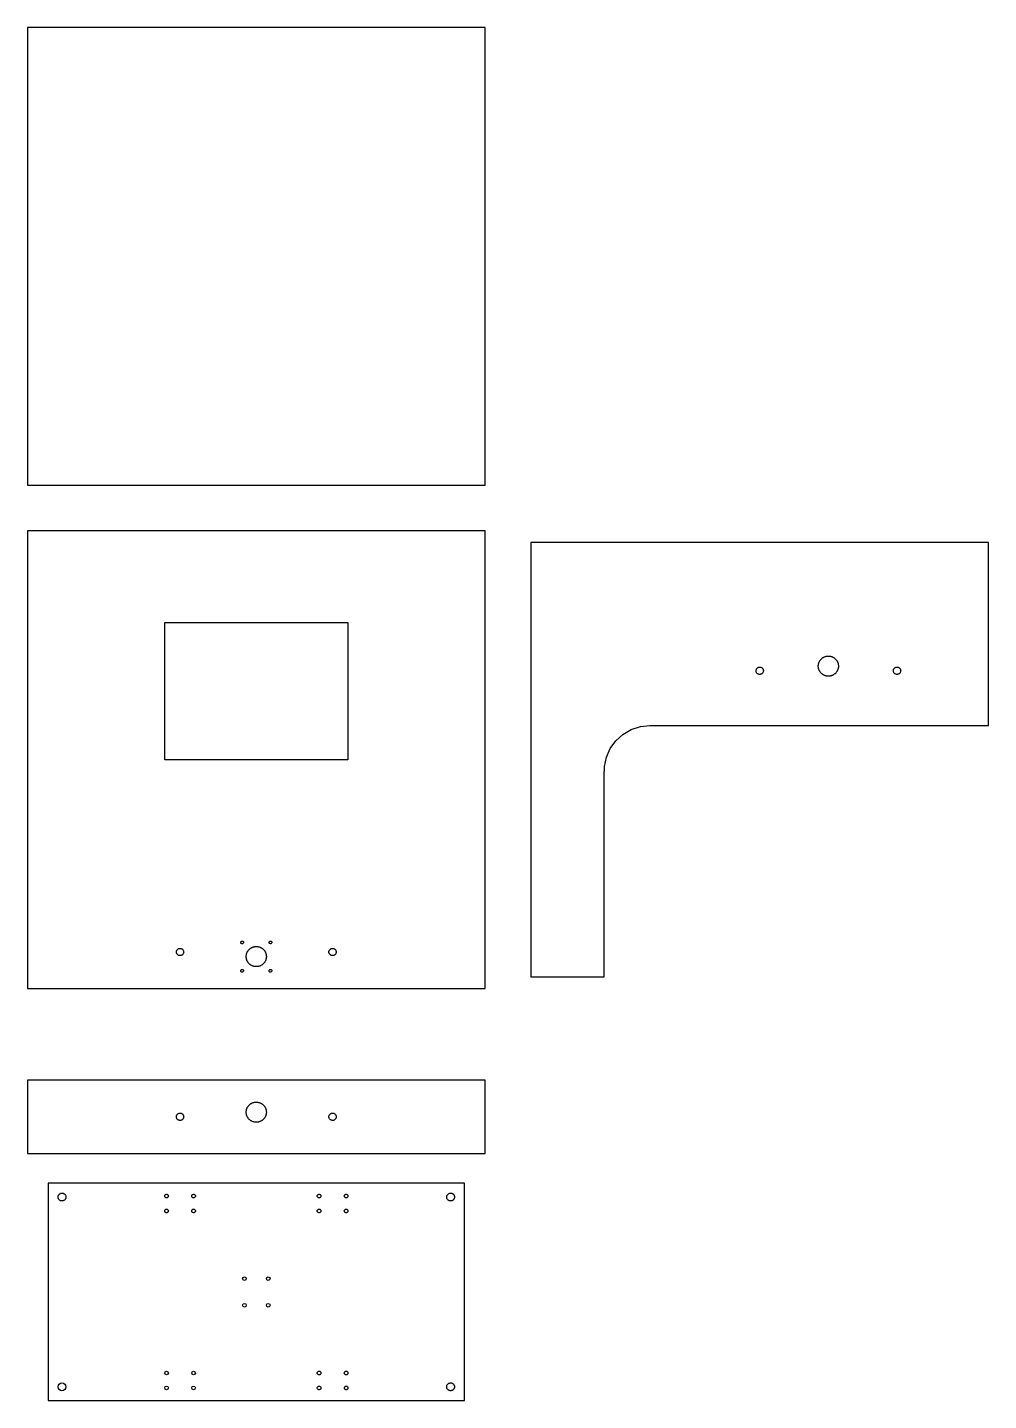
# Model space of a CAD drawing. Extents: x -550 to 1050, y -400 to 1100.
# Drawn here: x 0 to 1050, y -400 to 1100 of the extents above; entities that cross this region are included whole.
import ezdxf

# ---------------------------------------------------------------- set-up
doc = ezdxf.new("R2010")
doc.units = 0
doc.layers.get('0').update_dxf_attribs({"lineweight": 25, "true_color": 0xffffff})
doc.layers.add('holes', color=7, linetype='Continuous', lineweight=25, true_color=0x000000)

msp = doc.modelspace()

# ---------------------------------------------------------------- linework, layer by layer
for p, q in [((500, 1100), (0, 1100)), ((0, 1100), (0, 600)), ((500, 600), (500, 1100)), ((0, 600), (500, 600)), ((500, 550), (0, 550)), ((0, 550), (0, 50)), ((500, 50), (500, 550)), ((1050, 537.3), (550, 537.3)), ((550, 537.3), (550, 62.7)), ((1050, 337.3), (1050, 537.3)), ((150, 300), (150, 450)), ((150, 450), (350, 450)), ((350, 450), (350, 300)), ((864.308, 404.886), (864.436, 405.367)), ((864.436, 405.367), (864.585, 405.841)), ((864.585, 405.841), (864.756, 406.308)), ((864.756, 406.308), (864.948, 406.767)), ((864.948, 406.767), (865.16, 407.216)), ((865.16, 407.216), (865.392, 407.656)), ((865.392, 407.656), (865.644, 408.085)), ((865.644, 408.085), (865.915, 408.501)), ((865.915, 408.501), (866.204, 408.906)), ((866.204, 408.906), (866.512, 409.296)), ((866.512, 409.296), (866.836, 409.673)), ((866.836, 409.673), (867.178, 410.034)), ((867.178, 410.034), (867.535, 410.38)), ((867.535, 410.38), (867.908, 410.709)), ((867.908, 410.709), (868.295, 411.021)), ((868.295, 411.021), (868.696, 411.315)), ((868.696, 411.315), (869.11, 411.59)), ((869.11, 411.59), (869.536, 411.847)), ((869.536, 411.847), (869.973, 412.084)), ((869.973, 412.084), (870.42, 412.301)), ((870.42, 412.301), (870.877, 412.498)), ((870.877, 412.498), (871.342, 412.674)), ((871.342, 412.674), (871.814, 412.829)), ((871.814, 412.829), (872.293, 412.962)), ((872.293, 412.962), (872.778, 413.073)), ((872.778, 413.073), (873.267, 413.163)), ((873.267, 413.163), (873.76, 413.23)), ((873.76, 413.23), (874.255, 413.275)), ((874.255, 413.275), (874.751, 413.297)), ((874.751, 413.297), (875.249, 413.297)), ((875.249, 413.297), (875.745, 413.275)), ((875.745, 413.275), (876.24, 413.23)), ((876.24, 413.23), (876.733, 413.163)), ((876.733, 413.163), (877.222, 413.073)), ((877.222, 413.073), (877.707, 412.962)), ((877.707, 412.962), (878.186, 412.829)), ((878.186, 412.829), (878.658, 412.674)), ((878.658, 412.674), (879.123, 412.498)), ((879.123, 412.498), (879.58, 412.301)), ((879.58, 412.301), (880.027, 412.084)), ((880.027, 412.084), (880.464, 411.847)), ((880.464, 411.847), (880.89, 411.59)), ((880.89, 411.59), (881.304, 411.315)), ((881.304, 411.315), (881.705, 411.021)), ((881.705, 411.021), (882.092, 410.709)), ((882.092, 410.709), (882.465, 410.38)), ((882.465, 410.38), (882.822, 410.034)), ((882.822, 410.034), (883.164, 409.673)), ((883.164, 409.673), (883.488, 409.296)), ((883.488, 409.296), (883.796, 408.906)), ((883.796, 408.906), (884.085, 408.501)), ((884.085, 408.501), (884.356, 408.085)), ((884.356, 408.085), (884.608, 407.656)), ((884.608, 407.656), (884.84, 407.216)), ((884.84, 407.216), (885.052, 406.767)), ((885.052, 406.767), (885.244, 406.308)), ((885.244, 406.308), (885.415, 405.841)), ((885.415, 405.841), (885.564, 405.367)), ((885.564, 405.367), (885.692, 404.886)), ((796.002, 397.423), (796.047, 397.914)), ((796.017, 396.931), (796.002, 397.423)), ((796.093, 396.444), (796.017, 396.931)), ((796.047, 397.914), (796.153, 398.395)), ((796.227, 395.971), (796.093, 396.444)), ((796.153, 398.395), (796.316, 398.859)), ((796.419, 395.517), (796.227, 395.971)), ((796.316, 398.859), (796.536, 399.3)), ((796.666, 395.091), (796.419, 395.517)), ((796.536, 399.3), (796.808, 399.711)), ((796.962, 394.698), (796.666, 395.091)), ((796.808, 399.711), (797.128, 400.085)), ((797.305, 394.344), (796.962, 394.698)), ((797.128, 400.085), (797.492, 400.416)), ((797.689, 394.035), (797.305, 394.344)), ((797.492, 400.416), (797.894, 400.701)), ((798.108, 393.776), (797.689, 394.035)), ((797.894, 400.701), (798.328, 400.934)), ((798.555, 393.57), (798.108, 393.776)), ((798.328, 400.934), (798.787, 401.112)), ((799.024, 393.421), (798.555, 393.57)), ((798.787, 401.112), (799.265, 401.232)), ((799.508, 393.33), (799.024, 393.421)), ((799.265, 401.232), (799.754, 401.292)), ((800, 393.3), (799.508, 393.33)), ((799.754, 401.292), (800.246, 401.292)), ((800.492, 393.33), (800, 393.3)), ((800.246, 401.292), (800.735, 401.232)), ((800.976, 393.421), (800.492, 393.33)), ((800.735, 401.232), (801.213, 401.112)), ((801.445, 393.57), (800.976, 393.421)), ((801.213, 401.112), (801.672, 400.934)), ((801.892, 393.776), (801.445, 393.57)), ((801.672, 400.934), (802.106, 400.701)), ((802.311, 394.035), (801.892, 393.776)), ((802.106, 400.701), (802.508, 400.416)), ((802.695, 394.344), (802.311, 394.035)), ((802.508, 400.416), (802.872, 400.085)), ((803.038, 394.698), (802.695, 394.344)), ((802.872, 400.085), (803.192, 399.711)), ((803.334, 395.091), (803.038, 394.698)), ((803.192, 399.711), (803.464, 399.3)), ((803.581, 395.517), (803.334, 395.091)), ((803.464, 399.3), (803.684, 398.859)), ((803.773, 395.971), (803.581, 395.517)), ((803.684, 398.859), (803.847, 398.395)), ((803.907, 396.444), (803.773, 395.971)), ((803.847, 398.395), (803.953, 397.914)), ((803.983, 396.931), (803.907, 396.444)), ((803.953, 397.914), (803.998, 397.423)), ((803.998, 397.423), (803.983, 396.931)), ((864.001, 402.424), (864.018, 402.921)), ((864.006, 401.927), (864.001, 402.424)), ((864.034, 401.431), (864.006, 401.927)), ((864.018, 402.921), (864.057, 403.417)), ((864.085, 400.936), (864.034, 401.431)), ((864.057, 403.417), (864.118, 403.91)), ((864.158, 400.444), (864.085, 400.936)), ((864.118, 403.91), (864.202, 404.4)), ((864.253, 399.956), (864.158, 400.444)), ((864.202, 404.4), (864.308, 404.886)), ((864.369, 399.473), (864.253, 399.956)), ((864.508, 398.996), (864.369, 399.473)), ((864.668, 398.525), (864.508, 398.996)), ((864.849, 398.062), (864.668, 398.525)), ((865.051, 397.607), (864.849, 398.062)), ((865.273, 397.163), (865.051, 397.607)), ((865.515, 396.728), (865.273, 397.163)), ((865.777, 396.305), (865.515, 396.728)), ((866.057, 395.895), (865.777, 396.305)), ((866.356, 395.497), (866.057, 395.895)), ((866.672, 395.114), (866.356, 395.497)), ((867.005, 394.745), (866.672, 395.114)), ((867.355, 394.391), (867.005, 394.745)), ((867.72, 394.054), (867.355, 394.391)), ((868.1, 393.733), (867.72, 394.054)), ((868.494, 393.43), (868.1, 393.733)), ((868.902, 393.145), (868.494, 393.43)), ((869.322, 392.879), (868.902, 393.145)), ((869.753, 392.632), (869.322, 392.879)), ((870.195, 392.405), (869.753, 392.632)), ((870.647, 392.198), (870.195, 392.405)), ((871.108, 392.011), (870.647, 392.198)), ((871.577, 391.846), (871.108, 392.011)), ((872.053, 391.702), (871.577, 391.846)), ((872.535, 391.58), (872.053, 391.702)), ((873.022, 391.479), (872.535, 391.58)), ((873.513, 391.401), (873.022, 391.479)), ((874.007, 391.345), (873.513, 391.401)), ((874.503, 391.311), (874.007, 391.345)), ((875, 391.3), (874.503, 391.311)), ((875.497, 391.311), (875, 391.3)), ((875.993, 391.345), (875.497, 391.311)), ((876.487, 391.401), (875.993, 391.345)), ((876.978, 391.479), (876.487, 391.401)), ((877.465, 391.58), (876.978, 391.479)), ((877.947, 391.702), (877.465, 391.58)), ((878.423, 391.846), (877.947, 391.702)), ((878.892, 392.011), (878.423, 391.846)), ((879.353, 392.198), (878.892, 392.011)), ((879.805, 392.405), (879.353, 392.198)), ((880.247, 392.632), (879.805, 392.405)), ((880.678, 392.879), (880.247, 392.632)), ((881.098, 393.145), (880.678, 392.879)), ((881.506, 393.43), (881.098, 393.145)), ((881.9, 393.733), (881.506, 393.43)), ((882.28, 394.054), (881.9, 393.733)), ((882.645, 394.391), (882.28, 394.054)), ((882.995, 394.745), (882.645, 394.391)), ((883.328, 395.114), (882.995, 394.745)), ((883.644, 395.497), (883.328, 395.114)), ((883.943, 395.895), (883.644, 395.497)), ((884.223, 396.305), (883.943, 395.895)), ((884.485, 396.728), (884.223, 396.305)), ((884.727, 397.163), (884.485, 396.728)), ((884.949, 397.607), (884.727, 397.163)), ((885.151, 398.062), (884.949, 397.607)), ((885.332, 398.525), (885.151, 398.062)), ((885.492, 398.996), (885.332, 398.525)), ((885.631, 399.473), (885.492, 398.996)), ((885.747, 399.956), (885.631, 399.473)), ((885.692, 404.886), (885.798, 404.4)), ((885.842, 400.444), (885.747, 399.956)), ((885.798, 404.4), (885.882, 403.91)), ((885.915, 400.936), (885.842, 400.444)), ((885.882, 403.91), (885.943, 403.417)), ((885.966, 401.431), (885.915, 400.936)), ((885.943, 403.417), (885.982, 402.921)), ((885.994, 401.927), (885.966, 401.431)), ((885.982, 402.921), (885.999, 402.424)), ((885.999, 402.424), (885.994, 401.927)), ((946.002, 397.423), (946.047, 397.914)), ((946.017, 396.931), (946.002, 397.423)), ((946.093, 396.444), (946.017, 396.931)), ((946.047, 397.914), (946.153, 398.395)), ((946.227, 395.971), (946.093, 396.444)), ((946.153, 398.395), (946.316, 398.859)), ((946.419, 395.517), (946.227, 395.971)), ((946.316, 398.859), (946.536, 399.3)), ((946.666, 395.091), (946.419, 395.517)), ((946.536, 399.3), (946.808, 399.711)), ((946.962, 394.698), (946.666, 395.091)), ((946.808, 399.711), (947.128, 400.085)), ((947.305, 394.344), (946.962, 394.698)), ((947.128, 400.085), (947.492, 400.416)), ((947.689, 394.035), (947.305, 394.344)), ((947.492, 400.416), (947.894, 400.701)), ((948.108, 393.776), (947.689, 394.035)), ((947.894, 400.701), (948.328, 400.934)), ((948.555, 393.57), (948.108, 393.776)), ((948.328, 400.934), (948.787, 401.112)), ((949.024, 393.421), (948.555, 393.57)), ((948.787, 401.112), (949.265, 401.232)), ((949.508, 393.33), (949.024, 393.421)), ((949.265, 401.232), (949.754, 401.292)), ((950, 393.3), (949.508, 393.33)), ((949.754, 401.292), (950.246, 401.292)), ((950.492, 393.33), (950, 393.3)), ((950.246, 401.292), (950.735, 401.232)), ((950.976, 393.421), (950.492, 393.33)), ((950.735, 401.232), (951.213, 401.112)), ((951.445, 393.57), (950.976, 393.421)), ((951.213, 401.112), (951.672, 400.934)), ((951.892, 393.776), (951.445, 393.57)), ((951.672, 400.934), (952.106, 400.701)), ((952.311, 394.035), (951.892, 393.776)), ((952.106, 400.701), (952.508, 400.416)), ((952.695, 394.344), (952.311, 394.035)), ((952.508, 400.416), (952.872, 400.085)), ((953.038, 394.698), (952.695, 394.344)), ((952.872, 400.085), (953.192, 399.711)), ((953.334, 395.091), (953.038, 394.698)), ((953.192, 399.711), (953.464, 399.3)), ((953.581, 395.517), (953.334, 395.091)), ((953.464, 399.3), (953.684, 398.859)), ((953.773, 395.971), (953.581, 395.517)), ((953.684, 398.859), (953.847, 398.395)), ((953.907, 396.444), (953.773, 395.971)), ((953.847, 398.395), (953.953, 397.914)), ((953.983, 396.931), (953.907, 396.444)), ((953.953, 397.914), (953.998, 397.423)), ((953.998, 397.423), (953.983, 396.931)), ((650.611, 327.751), (659.663, 332.977)), ((659.663, 332.977), (669.604, 336.207)), ((669.604, 336.207), (680, 337.3)), ((680, 337.3), (1050, 337.3)), ((636.699, 312.3), (642.843, 320.757)), ((642.843, 320.757), (650.611, 327.751)), ((350, 300), (150, 300)), ((630.274, 292.526), (632.447, 302.751)), ((632.447, 302.751), (636.699, 312.3)), ((630, 287.3), (630.274, 287.3)), ((630, 62.7), (630, 287.3)), ((630.274, 287.3), (630.274, 292.526)), ((162.674, 90.2462), (162.735, 90.735)), ((162.674, 89.7538), (162.674, 90.2462)), ((162.735, 90.735), (162.855, 91.2126)), ((162.855, 91.2126), (163.033, 91.6718)), ((163.033, 91.6718), (163.266, 92.1057)), ((163.266, 92.1057), (163.55, 92.5077)), ((163.55, 92.5077), (163.882, 92.8716)), ((163.882, 92.8716), (164.256, 93.1921)), ((164.256, 93.1921), (164.667, 93.4641)), ((164.667, 93.4641), (165.108, 93.6836)), ((165.108, 93.6836), (165.572, 93.8473)), ((165.572, 93.8473), (166.053, 93.9527)), ((166.053, 93.9527), (166.543, 93.9981)), ((166.543, 93.9981), (167.036, 93.9829)), ((167.036, 93.9829), (167.522, 93.9074)), ((167.522, 93.9074), (167.996, 93.7726)), ((167.996, 93.7726), (168.45, 93.5806)), ((168.45, 93.5806), (168.876, 93.3344)), ((168.876, 93.3344), (169.269, 93.0376)), ((169.269, 93.0376), (169.623, 92.6948)), ((169.623, 92.6948), (169.931, 92.3111)), ((169.931, 92.3111), (170.191, 91.8924)), ((170.191, 91.8924), (170.397, 91.445)), ((170.397, 91.445), (170.546, 90.9756)), ((170.546, 90.9756), (170.636, 90.4915)), ((170.636, 90.4915), (170.667, 90)), ((170.667, 90), (170.636, 89.5084)), ((233.02, 100.747), (233.181, 101.214)), ((233.02, 100.253), (233.02, 100.747)), ((233.181, 99.7861), (233.02, 100.253)), ((233.181, 101.214), (233.484, 101.604)), ((233.484, 99.3964), (233.181, 99.7861)), ((233.484, 101.604), (233.897, 101.874)), ((233.897, 99.1263), (233.484, 99.3964)), ((233.897, 101.874), (234.376, 101.995)), ((234.376, 99.0051), (233.897, 99.1263)), ((234.376, 101.995), (234.868, 101.954)), ((234.868, 99.0459), (234.376, 99.0051)), ((234.868, 101.954), (235.32, 101.756)), ((235.32, 99.2442), (234.868, 99.0459)), ((235.32, 101.756), (235.684, 101.421)), ((235.684, 99.5787), (235.32, 99.2442)), ((235.684, 101.421), (235.919, 100.987)), ((235.919, 100.013), (235.684, 99.5787)), ((235.919, 100.987), (236, 100.5)), ((236, 100.5), (235.919, 100.013)), ((239.999, 89.5798), (240.216, 90.0271)), ((240.216, 90.0271), (240.453, 90.4641)), ((240.453, 90.4641), (240.71, 90.8899)), ((240.71, 90.8899), (240.985, 91.3037)), ((240.985, 91.3037), (241.279, 91.7046)), ((241.279, 91.7046), (241.591, 92.0918)), ((241.591, 92.0918), (241.92, 92.4645)), ((241.92, 92.4645), (242.266, 92.822)), ((242.266, 92.822), (242.627, 93.1635)), ((242.627, 93.1635), (243.004, 93.4883)), ((243.004, 93.4883), (243.394, 93.7958)), ((243.394, 93.7958), (243.799, 94.0853)), ((243.799, 94.0853), (244.215, 94.3562)), ((244.215, 94.3562), (244.644, 94.6081)), ((244.644, 94.6081), (245.084, 94.8403)), ((245.084, 94.8403), (245.533, 95.0524)), ((245.533, 95.0524), (245.992, 95.2439)), ((245.992, 95.2439), (246.459, 95.4146)), ((246.459, 95.4146), (246.933, 95.5639)), ((246.933, 95.5639), (247.414, 95.6917)), ((247.414, 95.6917), (247.9, 95.7976)), ((247.9, 95.7976), (248.39, 95.8815)), ((248.39, 95.8815), (248.883, 95.9431)), ((248.883, 95.9431), (249.379, 95.9824)), ((249.379, 95.9824), (249.876, 95.9993)), ((249.876, 95.9993), (250.373, 95.9937)), ((250.373, 95.9937), (250.869, 95.9656)), ((250.869, 95.9656), (251.364, 95.9151)), ((251.364, 95.9151), (251.856, 95.8423)), ((251.856, 95.8423), (252.344, 95.7474)), ((252.344, 95.7474), (252.827, 95.6305)), ((252.827, 95.6305), (253.304, 95.4919)), ((253.304, 95.4919), (253.775, 95.3319)), ((253.775, 95.3319), (254.238, 95.1507)), ((254.238, 95.1507), (254.693, 94.9489)), ((254.693, 94.9489), (255.137, 94.7267)), ((255.137, 94.7267), (255.572, 94.4846)), ((255.572, 94.4846), (255.995, 94.2231)), ((255.995, 94.2231), (256.405, 93.9428)), ((256.405, 93.9428), (256.803, 93.6443)), ((256.803, 93.6443), (257.186, 93.328)), ((257.186, 93.328), (257.555, 92.9948)), ((257.555, 92.9948), (257.909, 92.6452)), ((257.909, 92.6452), (258.246, 92.28)), ((258.246, 92.28), (258.567, 91.8999)), ((258.567, 91.8999), (258.87, 91.5058)), ((258.87, 91.5058), (259.155, 91.0983)), ((259.155, 91.0983), (259.421, 90.6784)), ((259.421, 90.6784), (259.668, 90.2469)), ((259.668, 90.2469), (259.895, 89.8047)), ((264.02, 100.747), (264.181, 101.214)), ((264.02, 100.253), (264.02, 100.747)), ((264.181, 99.7861), (264.02, 100.253)), ((264.181, 101.214), (264.484, 101.604)), ((264.484, 99.3964), (264.181, 99.7861)), ((264.484, 101.604), (264.897, 101.874)), ((264.897, 99.1263), (264.484, 99.3964)), ((264.897, 101.874), (265.376, 101.995)), ((265.376, 99.0051), (264.897, 99.1263)), ((265.376, 101.995), (265.868, 101.954)), ((265.868, 99.0459), (265.376, 99.0051)), ((265.868, 101.954), (266.32, 101.756)), ((266.32, 99.2442), (265.868, 99.0459)), ((266.32, 101.756), (266.684, 101.421)), ((266.684, 99.5787), (266.32, 99.2442)), ((266.684, 101.421), (266.919, 100.987)), ((266.919, 100.013), (266.684, 99.5787)), ((266.919, 100.987), (267, 100.5)), ((267, 100.5), (266.919, 100.013)), ((329.341, 90.2462), (329.401, 90.735)), ((329.341, 89.7538), (329.341, 90.2462)), ((329.401, 90.735), (329.522, 91.2126)), ((329.522, 91.2126), (329.699, 91.6718)), ((329.699, 91.6718), (329.932, 92.1057)), ((329.932, 92.1057), (330.217, 92.5077)), ((330.217, 92.5077), (330.549, 92.8716)), ((330.549, 92.8716), (330.923, 93.1921)), ((330.923, 93.1921), (331.333, 93.4641)), ((331.333, 93.4641), (331.774, 93.6836)), ((331.774, 93.6836), (332.239, 93.8473)), ((332.239, 93.8473), (332.72, 93.9527)), ((332.72, 93.9527), (333.21, 93.9981)), ((333.21, 93.9981), (333.702, 93.9829)), ((333.702, 93.9829), (334.189, 93.9074)), ((334.189, 93.9074), (334.663, 93.7726)), ((334.663, 93.7726), (335.116, 93.5806)), ((335.116, 93.5806), (335.543, 93.3344)), ((335.543, 93.3344), (335.936, 93.0376)), ((335.936, 93.0376), (336.289, 92.6948)), ((336.289, 92.6948), (336.598, 92.3111)), ((336.598, 92.3111), (336.857, 91.8924)), ((336.857, 91.8924), (337.063, 91.445)), ((337.063, 91.445), (337.213, 90.9756)), ((337.213, 90.9756), (337.303, 90.4915)), ((337.303, 90.4915), (337.333, 90)), ((337.333, 90), (337.303, 89.5084)), ((162.735, 89.265), (162.674, 89.7538)), ((162.855, 88.7874), (162.735, 89.265)), ((163.033, 88.3282), (162.855, 88.7874)), ((163.266, 87.8943), (163.033, 88.3282)), ((163.55, 87.4923), (163.266, 87.8943)), ((163.882, 87.1283), (163.55, 87.4923)), ((164.256, 86.8079), (163.882, 87.1283)), ((164.667, 86.5359), (164.256, 86.8079)), ((165.108, 86.3164), (164.667, 86.5359)), ((165.572, 86.1527), (165.108, 86.3164)), ((166.053, 86.0473), (165.572, 86.1527)), ((166.543, 86.0019), (166.053, 86.0473)), ((167.036, 86.0171), (166.543, 86.0019)), ((167.522, 86.0926), (167.036, 86.0171)), ((167.996, 86.2274), (167.522, 86.0926)), ((168.45, 86.4193), (167.996, 86.2274)), ((168.876, 86.6656), (168.45, 86.4193)), ((169.269, 86.9624), (168.876, 86.6656)), ((169.623, 87.3052), (169.269, 86.9624)), ((169.931, 87.6889), (169.623, 87.3052)), ((170.191, 88.1076), (169.931, 87.6889)), ((170.397, 88.555), (170.191, 88.1076)), ((170.546, 89.0243), (170.397, 88.555)), ((170.636, 89.5084), (170.546, 89.0243)), ((239.003, 85.2486), (239.025, 85.7453)), ((239.003, 84.7514), (239.003, 85.2486)), ((239.025, 84.2547), (239.003, 84.7514)), ((239.025, 85.7453), (239.07, 86.2404)), ((239.07, 83.7596), (239.025, 84.2547)), ((239.07, 86.2404), (239.137, 86.733)), ((239.137, 83.2669), (239.07, 83.7596)), ((239.137, 86.733), (239.227, 87.2221)), ((239.227, 82.7779), (239.137, 83.2669)), ((239.227, 87.2221), (239.338, 87.7067)), ((239.338, 82.2933), (239.227, 82.7779)), ((239.338, 87.7067), (239.471, 88.1857)), ((239.471, 81.8143), (239.338, 82.2933)), ((239.471, 88.1857), (239.626, 88.6582)), ((239.626, 81.3418), (239.471, 81.8143)), ((239.626, 88.6582), (239.802, 89.1232)), ((239.802, 80.8768), (239.626, 81.3418)), ((239.802, 89.1232), (239.999, 89.5798)), ((239.999, 80.4202), (239.802, 80.8768)), ((240.216, 79.9729), (239.999, 80.4202)), ((240.453, 79.5359), (240.216, 79.9729)), ((240.71, 79.1101), (240.453, 79.5359)), ((240.985, 78.6963), (240.71, 79.1101)), ((241.279, 78.2954), (240.985, 78.6963)), ((241.591, 77.9082), (241.279, 78.2954)), ((241.92, 77.5355), (241.591, 77.9082)), ((242.266, 77.178), (241.92, 77.5355)), ((242.627, 76.8365), (242.266, 77.178)), ((243.004, 76.5117), (242.627, 76.8365)), ((243.394, 76.2042), (243.004, 76.5117)), ((243.799, 75.9147), (243.394, 76.2042)), ((244.215, 75.6438), (243.799, 75.9147)), ((244.644, 75.3919), (244.215, 75.6438)), ((245.084, 75.1597), (244.644, 75.3919)), ((245.533, 74.9476), (245.084, 75.1597)), ((254.693, 75.0511), (254.238, 74.8493)), ((255.137, 75.2733), (254.693, 75.0511)), ((255.572, 75.5154), (255.137, 75.2733)), ((255.995, 75.7769), (255.572, 75.5154)), ((256.405, 76.0572), (255.995, 75.7769)), ((256.803, 76.3557), (256.405, 76.0572)), ((257.186, 76.672), (256.803, 76.3557)), ((257.555, 77.0052), (257.186, 76.672)), ((257.909, 77.3548), (257.555, 77.0052)), ((258.246, 77.72), (257.909, 77.3548)), ((258.567, 78.1), (258.246, 77.72)), ((258.87, 78.4942), (258.567, 78.1)), ((259.155, 78.9016), (258.87, 78.4942)), ((259.421, 79.3216), (259.155, 78.9016)), ((259.668, 79.7531), (259.421, 79.3216)), ((259.895, 80.1953), (259.668, 79.7531)), ((259.895, 89.8047), (260.102, 89.3526)), ((260.102, 80.6474), (259.895, 80.1953)), ((260.102, 89.3526), (260.289, 88.8917)), ((260.289, 81.1083), (260.102, 80.6474)), ((260.289, 88.8917), (260.454, 88.4228)), ((260.454, 81.5772), (260.289, 81.1083)), ((260.454, 88.4228), (260.598, 87.9469)), ((260.598, 82.0531), (260.454, 81.5772)), ((260.598, 87.9469), (260.72, 87.465)), ((260.72, 82.535), (260.598, 82.0531)), ((260.72, 87.465), (260.821, 86.9781)), ((260.821, 83.0219), (260.72, 82.535)), ((260.821, 86.9781), (260.899, 86.4871)), ((260.899, 83.5129), (260.821, 83.0219)), ((260.899, 86.4871), (260.955, 85.9931)), ((260.955, 84.0069), (260.899, 83.5129)), ((260.955, 85.9931), (260.989, 85.4971)), ((260.989, 84.5029), (260.955, 84.0069)), ((260.989, 85.4971), (261, 85)), ((261, 85), (260.989, 84.5029)), ((329.401, 89.265), (329.341, 89.7538)), ((329.522, 88.7874), (329.401, 89.265)), ((329.699, 88.3282), (329.522, 88.7874)), ((329.932, 87.8943), (329.699, 88.3282)), ((330.217, 87.4923), (329.932, 87.8943)), ((330.549, 87.1283), (330.217, 87.4923)), ((330.923, 86.8079), (330.549, 87.1283)), ((331.333, 86.5359), (330.923, 86.8079)), ((331.774, 86.3164), (331.333, 86.5359)), ((332.239, 86.1527), (331.774, 86.3164)), ((332.72, 86.0473), (332.239, 86.1527)), ((333.21, 86.0019), (332.72, 86.0473)), ((333.702, 86.0171), (333.21, 86.0019)), ((334.189, 86.0926), (333.702, 86.0171)), ((334.663, 86.2274), (334.189, 86.0926)), ((335.116, 86.4193), (334.663, 86.2274)), ((335.543, 86.6656), (335.116, 86.4193)), ((335.936, 86.9624), (335.543, 86.6656)), ((336.289, 87.3052), (335.936, 86.9624)), ((336.598, 87.6889), (336.289, 87.3052)), ((336.857, 88.1076), (336.598, 87.6889)), ((337.063, 88.555), (336.857, 88.1076)), ((337.213, 89.0243), (337.063, 88.555)), ((337.303, 89.5084), (337.213, 89.0243)), ((233.02, 69.7469), (233.181, 70.2139)), ((233.02, 69.2531), (233.02, 69.7469)), ((233.181, 68.7861), (233.02, 69.2531)), ((233.181, 70.2139), (233.484, 70.6036)), ((233.484, 68.3964), (233.181, 68.7861)), ((233.484, 70.6036), (233.897, 70.8737)), ((233.897, 68.1263), (233.484, 68.3964)), ((233.897, 70.8737), (234.376, 70.9949)), ((234.376, 68.0051), (233.897, 68.1263)), ((234.376, 70.9949), (234.868, 70.9541)), ((234.868, 68.0459), (234.376, 68.0051)), ((234.868, 70.9541), (235.32, 70.7558)), ((235.32, 68.2442), (234.868, 68.0459)), ((235.32, 70.7558), (235.684, 70.4213)), ((235.684, 68.5787), (235.32, 68.2442)), ((235.684, 70.4213), (235.919, 69.987)), ((235.919, 69.0129), (235.684, 68.5787)), ((235.919, 69.987), (236, 69.5)), ((236, 69.5), (235.919, 69.0129)), ((245.992, 74.7561), (245.533, 74.9476)), ((246.459, 74.5854), (245.992, 74.7561)), ((246.933, 74.4361), (246.459, 74.5854)), ((247.414, 74.3083), (246.933, 74.4361)), ((247.9, 74.2024), (247.414, 74.3083)), ((248.39, 74.1185), (247.9, 74.2024)), ((248.883, 74.0568), (248.39, 74.1185)), ((249.379, 74.0175), (248.883, 74.0568)), ((249.876, 74.0007), (249.379, 74.0175)), ((250.373, 74.0063), (249.876, 74.0007)), ((250.869, 74.0344), (250.373, 74.0063)), ((251.364, 74.0849), (250.869, 74.0344)), ((251.856, 74.1577), (251.364, 74.0849)), ((252.344, 74.2526), (251.856, 74.1577)), ((252.827, 74.3695), (252.344, 74.2526)), ((253.304, 74.5081), (252.827, 74.3695)), ((253.775, 74.6681), (253.304, 74.5081)), ((254.238, 74.8493), (253.775, 74.6681)), ((264.02, 69.7469), (264.181, 70.2139)), ((264.02, 69.2531), (264.02, 69.7469)), ((264.181, 68.7861), (264.02, 69.2531)), ((264.181, 70.2139), (264.484, 70.6036)), ((264.484, 68.3964), (264.181, 68.7861)), ((264.484, 70.6036), (264.897, 70.8737)), ((264.897, 68.1263), (264.484, 68.3964)), ((264.897, 70.8737), (265.376, 70.9949)), ((265.376, 68.0051), (264.897, 68.1263)), ((265.376, 70.9949), (265.868, 70.9541)), ((265.868, 68.0459), (265.376, 68.0051)), ((265.868, 70.9541), (266.32, 70.7558)), ((266.32, 68.2442), (265.868, 68.0459)), ((266.32, 70.7558), (266.684, 70.4213)), ((266.684, 68.5787), (266.32, 68.2442)), ((266.684, 70.4213), (266.919, 69.987)), ((266.919, 69.0129), (266.684, 68.5787)), ((266.919, 69.987), (267, 69.5)), ((267, 69.5), (266.919, 69.0129)), ((550, 62.7), (630, 62.7)), ((0, 50), (500, 50)), ((500, -50), (0, -50)), ((0, -50), (0, -130)), ((500, -130), (500, -50)), ((245.084, -75.1597), (245.533, -74.9476)), ((245.533, -74.9476), (245.992, -74.7561)), ((245.992, -74.7561), (246.459, -74.5854)), ((246.459, -74.5854), (246.933, -74.4361)), ((246.933, -74.4361), (247.414, -74.3083)), ((247.414, -74.3083), (247.9, -74.2024)), ((247.9, -74.2024), (248.39, -74.1185)), ((248.39, -74.1185), (248.883, -74.0568)), ((248.883, -74.0568), (249.379, -74.0175)), ((249.379, -74.0175), (249.876, -74.0007)), ((249.876, -74.0007), (250.373, -74.0063)), ((250.373, -74.0063), (250.869, -74.0344)), ((250.869, -74.0344), (251.364, -74.0849)), ((251.364, -74.0849), (251.856, -74.1577)), ((251.856, -74.1577), (252.344, -74.2526)), ((252.344, -74.2526), (252.827, -74.3695)), ((252.827, -74.3695), (253.304, -74.5081)), ((253.304, -74.5081), (253.775, -74.6681)), ((253.775, -74.6681), (254.238, -74.8493)), ((254.238, -74.8493), (254.693, -75.0511)), ((162.674, -89.7538), (162.735, -89.265)), ((162.674, -90.2462), (162.674, -89.7538)), ((162.735, -89.265), (162.855, -88.7874)), ((162.855, -88.7874), (163.033, -88.3282)), ((163.033, -88.3282), (163.266, -87.8943)), ((163.266, -87.8943), (163.55, -87.4923)), ((163.55, -87.4923), (163.882, -87.1283)), ((163.882, -87.1283), (164.256, -86.8079)), ((164.256, -86.8079), (164.667, -86.5359)), ((164.667, -86.5359), (165.108, -86.3164)), ((165.108, -86.3164), (165.572, -86.1527)), ((165.572, -86.1527), (166.053, -86.0473)), ((166.053, -86.0473), (166.543, -86.0019)), ((166.543, -86.0019), (167.036, -86.0171)), ((167.036, -86.0171), (167.522, -86.0926)), ((167.522, -86.0926), (167.996, -86.2274)), ((167.996, -86.2274), (168.45, -86.4193)), ((168.45, -86.4193), (168.876, -86.6656)), ((168.876, -86.6656), (169.269, -86.9624)), ((169.269, -86.9624), (169.623, -87.3052)), ((169.623, -87.3052), (169.931, -87.6889)), ((169.931, -87.6889), (170.191, -88.1076)), ((170.191, -88.1076), (170.397, -88.555)), ((170.397, -88.555), (170.546, -89.0243)), ((170.546, -89.0243), (170.636, -89.5084)), ((170.636, -89.5084), (170.667, -90)), ((170.667, -90), (170.636, -90.4915)), ((239.003, -84.7514), (239.025, -84.2547)), ((239.003, -85.2486), (239.003, -84.7514)), ((239.025, -85.7453), (239.003, -85.2486)), ((239.025, -84.2547), (239.07, -83.7596)), ((239.07, -86.2404), (239.025, -85.7453)), ((239.07, -83.7596), (239.137, -83.2669)), ((239.137, -86.733), (239.07, -86.2404)), ((239.137, -83.2669), (239.227, -82.7779)), ((239.227, -87.2221), (239.137, -86.733)), ((239.227, -82.7779), (239.338, -82.2933)), ((239.338, -87.7067), (239.227, -87.2221)), ((239.338, -82.2933), (239.471, -81.8143)), ((239.471, -88.1857), (239.338, -87.7067)), ((239.471, -81.8143), (239.626, -81.3418)), ((239.626, -88.6582), (239.471, -88.1857)), ((239.626, -81.3418), (239.802, -80.8768)), ((239.802, -89.1232), (239.626, -88.6582)), ((239.802, -80.8768), (239.999, -80.4202)), ((239.999, -89.5798), (239.802, -89.1232)), ((239.999, -80.4202), (240.216, -79.9729)), ((240.216, -90.0271), (239.999, -89.5798)), ((240.216, -79.9729), (240.453, -79.5359)), ((240.453, -79.5359), (240.71, -79.1101)), ((240.71, -79.1101), (240.985, -78.6963)), ((240.985, -78.6963), (241.279, -78.2954)), ((241.279, -78.2954), (241.591, -77.9082)), ((241.591, -77.9082), (241.92, -77.5355)), ((241.92, -77.5355), (242.266, -77.178)), ((242.266, -77.178), (242.627, -76.8365)), ((242.627, -76.8365), (243.004, -76.5117)), ((243.004, -76.5117), (243.394, -76.2042)), ((243.394, -76.2042), (243.799, -75.9147)), ((243.799, -75.9147), (244.215, -75.6438)), ((244.215, -75.6438), (244.644, -75.3919)), ((244.644, -75.3919), (245.084, -75.1597)), ((254.693, -75.0511), (255.137, -75.2733)), ((255.137, -75.2733), (255.572, -75.5154)), ((255.572, -75.5154), (255.995, -75.7769)), ((255.995, -75.7769), (256.405, -76.0572)), ((256.405, -76.0572), (256.803, -76.3557)), ((256.803, -76.3557), (257.186, -76.672)), ((257.186, -76.672), (257.555, -77.0052)), ((257.555, -77.0052), (257.909, -77.3548)), ((257.909, -77.3548), (258.246, -77.72)), ((258.246, -77.72), (258.567, -78.1)), ((258.567, -78.1), (258.87, -78.4942)), ((258.87, -78.4942), (259.155, -78.9016)), ((259.155, -78.9016), (259.421, -79.3216)), ((259.421, -79.3216), (259.668, -79.7531)), ((259.668, -79.7531), (259.895, -80.1953)), ((259.895, -89.8047), (259.668, -90.2469)), ((259.895, -80.1953), (260.102, -80.6473)), ((260.102, -89.3526), (259.895, -89.8047)), ((260.102, -80.6473), (260.289, -81.1083)), ((260.289, -88.8917), (260.102, -89.3526)), ((260.289, -81.1083), (260.454, -81.5772)), ((260.454, -88.4228), (260.289, -88.8917)), ((260.454, -81.5772), (260.598, -82.0531)), ((260.598, -87.9469), (260.454, -88.4228)), ((260.598, -82.0531), (260.72, -82.535)), ((260.72, -87.465), (260.598, -87.9469)), ((260.72, -82.535), (260.821, -83.0219)), ((260.821, -86.9781), (260.72, -87.465)), ((260.821, -83.0219), (260.899, -83.5129)), ((260.899, -86.4871), (260.821, -86.9781)), ((260.899, -83.5129), (260.955, -84.0069)), ((260.955, -85.9931), (260.899, -86.4871)), ((260.955, -84.0069), (260.989, -84.5029)), ((260.989, -85.4971), (260.955, -85.9931)), ((260.989, -84.5029), (261, -85)), ((261, -85), (260.989, -85.4971)), ((329.341, -89.7538), (329.401, -89.265)), ((329.341, -90.2462), (329.341, -89.7538)), ((329.401, -89.265), (329.522, -88.7874)), ((329.522, -88.7874), (329.699, -88.3282)), ((329.699, -88.3282), (329.932, -87.8943)), ((329.932, -87.8943), (330.217, -87.4923)), ((330.217, -87.4923), (330.549, -87.1283)), ((330.549, -87.1283), (330.923, -86.8079)), ((330.923, -86.8079), (331.333, -86.5359)), ((331.333, -86.5359), (331.774, -86.3164)), ((331.774, -86.3164), (332.239, -86.1527)), ((332.239, -86.1527), (332.72, -86.0473)), ((332.72, -86.0473), (333.21, -86.0019)), ((333.21, -86.0019), (333.702, -86.0171)), ((333.702, -86.0171), (334.189, -86.0926)), ((334.189, -86.0926), (334.663, -86.2274)), ((334.663, -86.2274), (335.116, -86.4193)), ((335.116, -86.4193), (335.543, -86.6656)), ((335.543, -86.6656), (335.936, -86.9624)), ((335.936, -86.9624), (336.289, -87.3052)), ((336.289, -87.3052), (336.598, -87.6889)), ((336.598, -87.6889), (336.857, -88.1076)), ((336.857, -88.1076), (337.063, -88.555)), ((337.063, -88.555), (337.213, -89.0243)), ((337.213, -89.0243), (337.303, -89.5084)), ((337.303, -89.5084), (337.333, -90)), ((337.333, -90), (337.303, -90.4915)), ((162.735, -90.735), (162.674, -90.2462)), ((162.855, -91.2126), (162.735, -90.735)), ((163.033, -91.6718), (162.855, -91.2126)), ((163.266, -92.1057), (163.033, -91.6718)), ((163.55, -92.5077), (163.266, -92.1057)), ((163.882, -92.8716), (163.55, -92.5077)), ((164.256, -93.1921), (163.882, -92.8716)), ((164.667, -93.4641), (164.256, -93.1921)), ((165.108, -93.6836), (164.667, -93.4641)), ((165.572, -93.8473), (165.108, -93.6836)), ((166.053, -93.9527), (165.572, -93.8473)), ((166.543, -93.9981), (166.053, -93.9527)), ((167.036, -93.9829), (166.543, -93.9981)), ((167.522, -93.9074), (167.036, -93.9829)), ((167.996, -93.7726), (167.522, -93.9074)), ((168.45, -93.5806), (167.996, -93.7726)), ((168.876, -93.3344), (168.45, -93.5806)), ((169.269, -93.0376), (168.876, -93.3344)), ((169.623, -92.6948), (169.269, -93.0376)), ((169.931, -92.3111), (169.623, -92.6948)), ((170.191, -91.8924), (169.931, -92.3111)), ((170.397, -91.445), (170.191, -91.8924)), ((170.546, -90.9756), (170.397, -91.445)), ((170.636, -90.4915), (170.546, -90.9756)), ((240.453, -90.4641), (240.216, -90.0271)), ((240.71, -90.8899), (240.453, -90.4641)), ((240.985, -91.3037), (240.71, -90.8899)), ((241.279, -91.7046), (240.985, -91.3037)), ((241.591, -92.0918), (241.279, -91.7046)), ((241.92, -92.4645), (241.591, -92.0918)), ((242.266, -92.822), (241.92, -92.4645)), ((242.627, -93.1635), (242.266, -92.822)), ((243.004, -93.4883), (242.627, -93.1635)), ((243.394, -93.7958), (243.004, -93.4883)), ((243.799, -94.0853), (243.394, -93.7958)), ((244.215, -94.3562), (243.799, -94.0853)), ((244.644, -94.6081), (244.215, -94.3562)), ((245.084, -94.8403), (244.644, -94.6081)), ((245.533, -95.0524), (245.084, -94.8403)), ((245.992, -95.2439), (245.533, -95.0524)), ((246.459, -95.4146), (245.992, -95.2439)), ((246.933, -95.5639), (246.459, -95.4146)), ((247.414, -95.6917), (246.933, -95.5639)), ((247.9, -95.7976), (247.414, -95.6917)), ((248.39, -95.8815), (247.9, -95.7976)), ((248.883, -95.9431), (248.39, -95.8815)), ((249.379, -95.9824), (248.883, -95.9431)), ((249.876, -95.9993), (249.379, -95.9824)), ((250.373, -95.9937), (249.876, -95.9993)), ((250.869, -95.9656), (250.373, -95.9937)), ((251.364, -95.9151), (250.869, -95.9656)), ((251.856, -95.8423), (251.364, -95.9151)), ((252.344, -95.7474), (251.856, -95.8423)), ((252.827, -95.6305), (252.344, -95.7474)), ((253.304, -95.4919), (252.827, -95.6305)), ((253.775, -95.3319), (253.304, -95.4919)), ((254.238, -95.1507), (253.775, -95.3319)), ((254.693, -94.9489), (254.238, -95.1507)), ((255.137, -94.7267), (254.693, -94.9489)), ((255.572, -94.4846), (255.137, -94.7267)), ((255.995, -94.2231), (255.572, -94.4846)), ((256.405, -93.9428), (255.995, -94.2231)), ((256.803, -93.6443), (256.405, -93.9428)), ((257.186, -93.328), (256.803, -93.6443)), ((257.555, -92.9948), (257.186, -93.328)), ((257.909, -92.6452), (257.555, -92.9948)), ((258.246, -92.28), (257.909, -92.6452)), ((258.567, -91.8999), (258.246, -92.28)), ((258.87, -91.5058), (258.567, -91.8999)), ((259.155, -91.0983), (258.87, -91.5058)), ((259.421, -90.6784), (259.155, -91.0983)), ((259.668, -90.2469), (259.421, -90.6784)), ((329.401, -90.735), (329.341, -90.2462)), ((329.522, -91.2126), (329.401, -90.735)), ((329.699, -91.6718), (329.522, -91.2126)), ((329.932, -92.1057), (329.699, -91.6718)), ((330.217, -92.5077), (329.932, -92.1057)), ((330.549, -92.8716), (330.217, -92.5077)), ((330.923, -93.1921), (330.549, -92.8716)), ((331.333, -93.4641), (330.923, -93.1921)), ((331.774, -93.6836), (331.333, -93.4641)), ((332.239, -93.8473), (331.774, -93.6836)), ((332.72, -93.9527), (332.239, -93.8473)), ((333.21, -93.9981), (332.72, -93.9527)), ((333.702, -93.9829), (333.21, -93.9981)), ((334.189, -93.9074), (333.702, -93.9829)), ((334.663, -93.7726), (334.189, -93.9074)), ((335.116, -93.5806), (334.663, -93.7726)), ((335.543, -93.3344), (335.116, -93.5806)), ((335.936, -93.0376), (335.543, -93.3344)), ((336.289, -92.6948), (335.936, -93.0376)), ((336.598, -92.3111), (336.289, -92.6948)), ((336.857, -91.8924), (336.598, -92.3111)), ((337.063, -91.445), (336.857, -91.8924)), ((337.213, -90.9756), (337.063, -91.445)), ((337.303, -90.4915), (337.213, -90.9756)), ((0, -130), (500, -130)), ((477.3, -162.7), (22.7, -162.7)), ((22.7, -162.7), (22.7, -400)), ((477.3, -400), (477.3, -162.7)), ((33.407, -177.455), (33.463, -176.967)), ((33.407, -177.945), (33.407, -177.455)), ((33.463, -178.433), (33.407, -177.945)), ((33.463, -176.967), (33.5742, -176.489)), ((33.5742, -178.911), (33.463, -178.433)), ((33.5742, -176.489), (33.7392, -176.026)), ((33.7392, -179.374), (33.5742, -178.911)), ((33.7392, -176.026), (33.9558, -175.586)), ((33.9558, -179.814), (33.7392, -179.374)), ((33.9558, -175.586), (34.2212, -175.173)), ((34.2212, -180.227), (33.9558, -179.814)), ((34.2212, -175.173), (34.532, -174.792)), ((34.532, -174.792), (34.8841, -174.45)), ((34.8841, -174.45), (35.2729, -174.15)), ((35.2729, -174.15), (35.6933, -173.897)), ((35.6933, -173.897), (36.1399, -173.693)), ((36.1399, -173.693), (36.6069, -173.541)), ((36.6069, -173.541), (37.088, -173.444)), ((37.088, -173.444), (37.5772, -173.402)), ((37.5772, -173.402), (38.068, -173.416)), ((38.068, -173.416), (38.5539, -173.486)), ((38.5539, -173.486), (39.0288, -173.61)), ((39.0288, -173.61), (39.4863, -173.789)), ((39.4863, -173.789), (39.9205, -174.018)), ((39.9205, -174.018), (40.3258, -174.295)), ((40.3258, -174.295), (40.6968, -174.616)), ((40.6968, -174.616), (41.0288, -174.978)), ((41.0288, -174.978), (41.3174, -175.375)), ((41.3174, -175.375), (41.5588, -175.803)), ((41.5588, -179.597), (41.3174, -180.025)), ((41.5588, -175.803), (41.7499, -176.255)), ((41.7499, -179.145), (41.5588, -179.597)), ((41.7499, -176.255), (41.8882, -176.726)), ((41.8882, -178.674), (41.7499, -179.145)), ((41.8882, -176.726), (41.972, -177.21)), ((41.972, -178.19), (41.8882, -178.674)), ((41.972, -177.21), (42, -177.7)), ((42, -177.7), (41.972, -178.19)), ((149.917, -176.64), (149.975, -176.161)), ((149.975, -177.119), (149.917, -176.64)), ((149.975, -176.161), (150.146, -175.711)), ((150.146, -177.569), (149.975, -177.119)), ((150.146, -175.711), (150.42, -175.314)), ((150.42, -177.966), (150.146, -177.569)), ((150.42, -175.314), (150.781, -174.994)), ((150.781, -178.286), (150.42, -177.966)), ((150.781, -174.994), (151.207, -174.77)), ((151.207, -178.51), (150.781, -178.286)), ((151.207, -174.77), (151.676, -174.655)), ((151.676, -178.625), (151.207, -178.51)), ((151.676, -174.655), (152.158, -174.655)), ((152.158, -178.625), (151.676, -178.625)), ((152.158, -174.655), (152.626, -174.77)), ((152.626, -178.51), (152.158, -178.625)), ((152.626, -174.77), (153.053, -174.994)), ((153.053, -178.286), (152.626, -178.51)), ((153.053, -174.994), (153.414, -175.314)), ((153.414, -177.966), (153.053, -178.286)), ((153.414, -175.314), (153.688, -175.711)), ((153.688, -177.569), (153.414, -177.966)), ((153.688, -175.711), (153.859, -176.161)), ((153.859, -177.119), (153.688, -177.569)), ((153.859, -176.161), (153.917, -176.64)), ((153.917, -176.64), (153.859, -177.119)), ((179.517, -176.64), (179.575, -176.161)), ((179.575, -177.119), (179.517, -176.64)), ((179.575, -176.161), (179.746, -175.711)), ((179.746, -177.569), (179.575, -177.119)), ((179.746, -175.711), (180.02, -175.314)), ((180.02, -177.966), (179.746, -177.569)), ((180.02, -175.314), (180.381, -174.994)), ((180.381, -178.286), (180.02, -177.966)), ((180.381, -174.994), (180.807, -174.77)), ((180.807, -178.51), (180.381, -178.286)), ((180.807, -174.77), (181.276, -174.655)), ((181.276, -178.625), (180.807, -178.51)), ((181.276, -174.655), (181.758, -174.655)), ((181.758, -178.625), (181.276, -178.625)), ((181.758, -174.655), (182.226, -174.77)), ((182.226, -178.51), (181.758, -178.625)), ((182.226, -174.77), (182.653, -174.994)), ((182.653, -178.286), (182.226, -178.51)), ((182.653, -174.994), (183.014, -175.314)), ((183.014, -177.966), (182.653, -178.286)), ((183.014, -175.314), (183.288, -175.711)), ((183.288, -177.569), (183.014, -177.966)), ((183.288, -175.711), (183.459, -176.161)), ((183.459, -177.119), (183.288, -177.569)), ((183.459, -176.161), (183.517, -176.64)), ((183.517, -176.64), (183.459, -177.119)), ((316.583, -176.64), (316.641, -176.161)), ((316.641, -177.119), (316.583, -176.64)), ((316.641, -176.161), (316.812, -175.711)), ((316.812, -177.569), (316.641, -177.119)), ((316.812, -175.711), (317.086, -175.314)), ((317.086, -177.966), (316.812, -177.569)), ((317.086, -175.314), (317.447, -174.994)), ((317.447, -178.286), (317.086, -177.966)), ((317.447, -174.994), (317.874, -174.77)), ((317.874, -178.51), (317.447, -178.286)), ((317.874, -174.77), (318.342, -174.655)), ((318.342, -178.625), (317.874, -178.51)), ((318.342, -174.655), (318.824, -174.655)), ((318.824, -178.625), (318.342, -178.625)), ((318.824, -174.655), (319.293, -174.77)), ((319.293, -178.51), (318.824, -178.625)), ((319.293, -174.77), (319.719, -174.994)), ((319.719, -178.286), (319.293, -178.51)), ((319.719, -174.994), (320.08, -175.314)), ((320.08, -177.966), (319.719, -178.286)), ((320.08, -175.314), (320.354, -175.711)), ((320.354, -177.569), (320.08, -177.966)), ((320.354, -175.711), (320.525, -176.161)), ((320.525, -177.119), (320.354, -177.569)), ((320.525, -176.161), (320.583, -176.64)), ((320.583, -176.64), (320.525, -177.119)), ((346.183, -176.64), (346.241, -176.161)), ((346.241, -177.119), (346.183, -176.64)), ((346.241, -176.161), (346.412, -175.711)), ((346.412, -177.569), (346.241, -177.119)), ((346.412, -175.711), (346.686, -175.314)), ((346.686, -177.966), (346.412, -177.569)), ((346.686, -175.314), (347.047, -174.994)), ((347.047, -178.286), (346.686, -177.966)), ((347.047, -174.994), (347.474, -174.77)), ((347.474, -178.51), (347.047, -178.286)), ((347.474, -174.77), (347.942, -174.655)), ((347.942, -178.625), (347.474, -178.51)), ((347.942, -174.655), (348.424, -174.655)), ((348.424, -178.625), (347.942, -178.625)), ((348.424, -174.655), (348.893, -174.77)), ((348.893, -178.51), (348.424, -178.625)), ((348.893, -174.77), (349.319, -174.994)), ((349.319, -178.286), (348.893, -178.51)), ((349.319, -174.994), (349.68, -175.314)), ((349.68, -177.966), (349.319, -178.286)), ((349.68, -175.314), (349.954, -175.711)), ((349.954, -177.569), (349.68, -177.966)), ((349.954, -175.711), (350.125, -176.161)), ((350.125, -177.119), (349.954, -177.569)), ((350.125, -176.161), (350.183, -176.64)), ((350.183, -176.64), (350.125, -177.119)), ((458.007, -177.455), (458.063, -176.967)), ((458.007, -177.945), (458.007, -177.455)), ((458.063, -178.433), (458.007, -177.945)), ((458.063, -176.967), (458.174, -176.489)), ((458.174, -178.911), (458.063, -178.433)), ((458.174, -176.489), (458.339, -176.026)), ((458.339, -179.374), (458.174, -178.911)), ((458.339, -176.026), (458.556, -175.586)), ((458.556, -179.814), (458.339, -179.374)), ((458.556, -175.586), (458.821, -175.173)), ((458.821, -180.227), (458.556, -179.814)), ((458.821, -175.173), (459.132, -174.792)), ((459.132, -174.792), (459.484, -174.45)), ((459.484, -174.45), (459.873, -174.15)), ((459.873, -174.15), (460.293, -173.897)), ((460.293, -173.897), (460.74, -173.693)), ((460.74, -173.693), (461.207, -173.541)), ((461.207, -173.541), (461.688, -173.444)), ((461.688, -173.444), (462.177, -173.402)), ((462.177, -173.402), (462.668, -173.416)), ((462.668, -173.416), (463.154, -173.486)), ((463.154, -173.486), (463.629, -173.61)), ((463.629, -173.61), (464.086, -173.789)), ((464.086, -173.789), (464.521, -174.018)), ((464.521, -174.018), (464.926, -174.295)), ((464.926, -174.295), (465.297, -174.616)), ((465.297, -174.616), (465.629, -174.978)), ((465.629, -174.978), (465.917, -175.375)), ((465.917, -175.375), (466.159, -175.803)), ((466.159, -179.597), (465.917, -180.025)), ((466.159, -175.803), (466.35, -176.255)), ((466.35, -179.145), (466.159, -179.597)), ((466.35, -176.255), (466.488, -176.726)), ((466.488, -178.674), (466.35, -179.145)), ((466.488, -176.726), (466.572, -177.21)), ((466.572, -178.19), (466.488, -178.674)), ((466.572, -177.21), (466.6, -177.7)), ((466.6, -177.7), (466.572, -178.19)), ((34.532, -180.608), (34.2212, -180.227)), ((34.8841, -180.95), (34.532, -180.608)), ((35.2729, -181.25), (34.8841, -180.95)), ((35.6933, -181.503), (35.2729, -181.25)), ((36.1399, -181.707), (35.6933, -181.503)), ((36.6069, -181.859), (36.1399, -181.707)), ((37.088, -181.956), (36.6069, -181.859)), ((37.5772, -181.998), (37.088, -181.956)), ((38.068, -181.984), (37.5772, -181.998)), ((38.5539, -181.914), (38.068, -181.984)), ((39.0288, -181.79), (38.5539, -181.914)), ((39.4863, -181.611), (39.0288, -181.79)), ((39.9205, -181.382), (39.4863, -181.611)), ((40.3258, -181.105), (39.9205, -181.382)), ((40.6968, -180.784), (40.3258, -181.105)), ((41.0288, -180.422), (40.6968, -180.784)), ((41.3174, -180.025), (41.0288, -180.422)), ((149.917, -192.85), (149.975, -192.371)), ((149.975, -193.329), (149.917, -192.85)), ((149.975, -192.371), (150.146, -191.921)), ((150.146, -193.779), (149.975, -193.329)), ((150.146, -191.921), (150.42, -191.524)), ((150.42, -194.176), (150.146, -193.779)), ((150.42, -191.524), (150.781, -191.204)), ((150.781, -194.496), (150.42, -194.176)), ((150.781, -191.204), (151.207, -190.98)), ((151.207, -194.72), (150.781, -194.496)), ((151.207, -190.98), (151.676, -190.865)), ((151.676, -194.835), (151.207, -194.72)), ((151.676, -190.865), (152.158, -190.865)), ((152.158, -194.835), (151.676, -194.835)), ((152.158, -190.865), (152.626, -190.98)), ((152.626, -194.72), (152.158, -194.835)), ((152.626, -190.98), (153.053, -191.204)), ((153.053, -194.496), (152.626, -194.72)), ((153.053, -191.204), (153.414, -191.524)), ((153.414, -194.176), (153.053, -194.496)), ((153.414, -191.524), (153.688, -191.921)), ((153.688, -193.779), (153.414, -194.176)), ((153.688, -191.921), (153.859, -192.371)), ((153.859, -193.329), (153.688, -193.779)), ((153.859, -192.371), (153.917, -192.85)), ((153.917, -192.85), (153.859, -193.329)), ((179.517, -192.85), (179.575, -192.371)), ((179.575, -193.329), (179.517, -192.85)), ((179.575, -192.371), (179.746, -191.921)), ((179.746, -193.779), (179.575, -193.329)), ((179.746, -191.921), (180.02, -191.524)), ((180.02, -194.176), (179.746, -193.779)), ((180.02, -191.524), (180.381, -191.204)), ((180.381, -194.496), (180.02, -194.176)), ((180.381, -191.204), (180.807, -190.98)), ((180.807, -194.72), (180.381, -194.496)), ((180.807, -190.98), (181.276, -190.865)), ((181.276, -194.835), (180.807, -194.72)), ((181.276, -190.865), (181.758, -190.865)), ((181.758, -194.835), (181.276, -194.835)), ((181.758, -190.865), (182.226, -190.98)), ((182.226, -194.72), (181.758, -194.835)), ((182.226, -190.98), (182.653, -191.204)), ((182.653, -194.496), (182.226, -194.72)), ((182.653, -191.204), (183.014, -191.524)), ((183.014, -194.176), (182.653, -194.496)), ((183.014, -191.524), (183.288, -191.921)), ((183.288, -193.779), (183.014, -194.176)), ((183.288, -191.921), (183.459, -192.371)), ((183.459, -193.329), (183.288, -193.779)), ((183.459, -192.371), (183.517, -192.85)), ((183.517, -192.85), (183.459, -193.329)), ((316.583, -192.85), (316.641, -192.371)), ((316.641, -193.329), (316.583, -192.85)), ((316.641, -192.371), (316.812, -191.921)), ((316.812, -193.779), (316.641, -193.329)), ((316.812, -191.921), (317.086, -191.524)), ((317.086, -194.176), (316.812, -193.779)), ((317.086, -191.524), (317.447, -191.204)), ((317.447, -194.496), (317.086, -194.176)), ((317.447, -191.204), (317.874, -190.98)), ((317.874, -194.72), (317.447, -194.496)), ((317.874, -190.98), (318.342, -190.865)), ((318.342, -194.835), (317.874, -194.72)), ((318.342, -190.865), (318.824, -190.865)), ((318.824, -194.835), (318.342, -194.835)), ((318.824, -190.865), (319.293, -190.98)), ((319.293, -194.72), (318.824, -194.835)), ((319.293, -190.98), (319.719, -191.204)), ((319.719, -194.496), (319.293, -194.72)), ((319.719, -191.204), (320.08, -191.524)), ((320.08, -194.176), (319.719, -194.496)), ((320.08, -191.524), (320.354, -191.921)), ((320.354, -193.779), (320.08, -194.176)), ((320.354, -191.921), (320.525, -192.371)), ((320.525, -193.329), (320.354, -193.779)), ((320.525, -192.371), (320.583, -192.85)), ((320.583, -192.85), (320.525, -193.329)), ((346.183, -192.85), (346.241, -192.371)), ((346.241, -193.329), (346.183, -192.85)), ((346.241, -192.371), (346.412, -191.921)), ((346.412, -193.779), (346.241, -193.329)), ((346.412, -191.921), (346.686, -191.524)), ((346.686, -194.176), (346.412, -193.779)), ((346.686, -191.524), (347.047, -191.204)), ((347.047, -194.496), (346.686, -194.176)), ((347.047, -191.204), (347.474, -190.98)), ((347.474, -194.72), (347.047, -194.496)), ((347.474, -190.98), (347.942, -190.865)), ((347.942, -194.835), (347.474, -194.72)), ((347.942, -190.865), (348.424, -190.865)), ((348.424, -194.835), (347.942, -194.835)), ((348.424, -190.865), (348.893, -190.98)), ((348.893, -194.72), (348.424, -194.835)), ((348.893, -190.98), (349.319, -191.204)), ((349.319, -194.496), (348.893, -194.72)), ((349.319, -191.204), (349.68, -191.524)), ((349.68, -194.176), (349.319, -194.496)), ((349.68, -191.524), (349.954, -191.921)), ((349.954, -193.779), (349.68, -194.176)), ((349.954, -191.921), (350.125, -192.371)), ((350.125, -193.329), (349.954, -193.779)), ((350.125, -192.371), (350.183, -192.85)), ((350.183, -192.85), (350.125, -193.329)), ((459.132, -180.608), (458.821, -180.227)), ((459.484, -180.95), (459.132, -180.608)), ((459.873, -181.25), (459.484, -180.95)), ((460.293, -181.503), (459.873, -181.25)), ((460.74, -181.707), (460.293, -181.503)), ((461.207, -181.859), (460.74, -181.707)), ((461.688, -181.956), (461.207, -181.859)), ((462.177, -181.998), (461.688, -181.956)), ((462.668, -181.984), (462.177, -181.998)), ((463.154, -181.914), (462.668, -181.984)), ((463.629, -181.79), (463.154, -181.914)), ((464.086, -181.611), (463.629, -181.79)), ((464.521, -181.382), (464.086, -181.611)), ((464.926, -181.105), (464.521, -181.382)), ((465.297, -180.784), (464.926, -181.105)), ((465.629, -180.422), (465.297, -180.784)), ((465.917, -180.025), (465.629, -180.422)), ((316.583, -369.94), (316.641, -369.461)), ((316.641, -370.419), (316.583, -369.94)), ((316.641, -369.461), (316.812, -369.011)), ((316.812, -370.869), (316.641, -370.419)), ((316.812, -369.011), (317.086, -368.614)), ((317.086, -371.266), (316.812, -370.869)), ((317.086, -368.614), (317.447, -368.294)), ((317.447, -371.586), (317.086, -371.266)), ((317.447, -368.294), (317.874, -368.07)), ((317.874, -371.81), (317.447, -371.586)), ((317.874, -368.07), (318.342, -367.955)), ((318.342, -371.925), (317.874, -371.81)), ((318.342, -367.955), (318.824, -367.955)), ((318.824, -371.925), (318.342, -371.925)), ((318.824, -367.955), (319.293, -368.07)), ((319.293, -371.81), (318.824, -371.925)), ((319.293, -368.07), (319.719, -368.294)), ((319.719, -371.586), (319.293, -371.81)), ((319.719, -368.294), (320.08, -368.614)), ((320.08, -371.266), (319.719, -371.586)), ((320.08, -368.614), (320.354, -369.011)), ((320.354, -370.869), (320.08, -371.266)), ((320.354, -369.011), (320.525, -369.461)), ((320.525, -370.419), (320.354, -370.869)), ((320.525, -369.461), (320.583, -369.94)), ((320.583, -369.94), (320.525, -370.419)), ((346.183, -369.94), (346.241, -369.461)), ((346.241, -370.419), (346.183, -369.94)), ((346.241, -369.461), (346.412, -369.011)), ((346.412, -370.869), (346.241, -370.419)), ((346.412, -369.011), (346.686, -368.614)), ((346.686, -371.266), (346.412, -370.869)), ((346.686, -368.614), (347.047, -368.294)), ((347.047, -371.586), (346.686, -371.266)), ((347.047, -368.294), (347.474, -368.07)), ((347.474, -371.81), (347.047, -371.586)), ((347.474, -368.07), (347.942, -367.955)), ((347.942, -371.925), (347.474, -371.81)), ((347.942, -367.955), (348.424, -367.955)), ((348.424, -371.925), (347.942, -371.925)), ((348.424, -367.955), (348.893, -368.07)), ((348.893, -371.81), (348.424, -371.925)), ((348.893, -368.07), (349.319, -368.294)), ((349.319, -371.586), (348.893, -371.81)), ((349.319, -368.294), (349.68, -368.614)), ((349.68, -371.266), (349.319, -371.586)), ((349.68, -368.614), (349.954, -369.011)), ((349.954, -370.869), (349.68, -371.266)), ((349.954, -369.011), (350.125, -369.461)), ((350.125, -370.419), (349.954, -370.869)), ((350.125, -369.461), (350.183, -369.94)), ((350.183, -369.94), (350.125, -370.419)), ((316.583, -386.15), (316.641, -385.671)), ((316.641, -386.629), (316.583, -386.15)), ((316.641, -385.671), (316.812, -385.221)), ((316.812, -387.079), (316.641, -386.629)), ((316.812, -385.221), (317.086, -384.824)), ((317.086, -387.476), (316.812, -387.079)), ((317.086, -384.824), (317.447, -384.504)), ((317.447, -387.796), (317.086, -387.476)), ((317.447, -384.504), (317.874, -384.28)), ((317.874, -388.02), (317.447, -387.796)), ((317.874, -384.28), (318.342, -384.165)), ((318.342, -388.135), (317.874, -388.02)), ((318.342, -384.165), (318.824, -384.165)), ((318.824, -388.135), (318.342, -388.135)), ((318.824, -384.165), (319.293, -384.28)), ((319.293, -388.02), (318.824, -388.135)), ((319.293, -384.28), (319.719, -384.504)), ((319.719, -387.796), (319.293, -388.02)), ((319.719, -384.504), (320.08, -384.824)), ((320.08, -387.476), (319.719, -387.796)), ((320.08, -384.824), (320.354, -385.221)), ((320.354, -387.079), (320.08, -387.476)), ((320.354, -385.221), (320.525, -385.671)), ((320.525, -386.629), (320.354, -387.079)), ((320.525, -385.671), (320.583, -386.15)), ((320.583, -386.15), (320.525, -386.629)), ((346.183, -386.15), (346.241, -385.671)), ((346.241, -386.629), (346.183, -386.15)), ((346.241, -385.671), (346.412, -385.221)), ((346.412, -387.079), (346.241, -386.629)), ((346.412, -385.221), (346.686, -384.824)), ((346.686, -387.476), (346.412, -387.079)), ((346.686, -384.824), (347.047, -384.504)), ((347.047, -387.796), (346.686, -387.476)), ((347.047, -384.504), (347.474, -384.28)), ((347.474, -388.02), (347.047, -387.796)), ((347.474, -384.28), (347.942, -384.165)), ((347.942, -388.135), (347.474, -388.02)), ((347.942, -384.165), (348.424, -384.165)), ((348.424, -388.135), (347.942, -388.135)), ((348.424, -384.165), (348.893, -384.28)), ((348.893, -388.02), (348.424, -388.135)), ((348.893, -384.28), (349.319, -384.504)), ((349.319, -387.796), (348.893, -388.02)), ((349.319, -384.504), (349.68, -384.824)), ((349.68, -387.476), (349.319, -387.796)), ((349.68, -384.824), (349.954, -385.221)), ((349.954, -387.079), (349.68, -387.476)), ((349.954, -385.221), (350.125, -385.671)), ((350.125, -386.629), (349.954, -387.079)), ((350.125, -385.671), (350.183, -386.15)), ((350.183, -386.15), (350.125, -386.629)), ((458.007, -384.755), (458.063, -384.267)), ((458.007, -385.245), (458.007, -384.755)), ((458.063, -385.733), (458.007, -385.245)), ((458.063, -384.267), (458.174, -383.789)), ((458.174, -386.211), (458.063, -385.733)), ((458.174, -383.789), (458.339, -383.326)), ((458.339, -386.674), (458.174, -386.211)), ((458.339, -383.326), (458.556, -382.886)), ((458.556, -387.114), (458.339, -386.674)), ((458.556, -382.886), (458.821, -382.473)), ((458.821, -387.527), (458.556, -387.114)), ((458.821, -382.473), (459.132, -382.092)), ((459.132, -387.908), (458.821, -387.527)), ((459.132, -382.092), (459.484, -381.75)), ((459.484, -388.25), (459.132, -387.908)), ((459.484, -381.75), (459.873, -381.45)), ((459.873, -388.55), (459.484, -388.25)), ((459.873, -381.45), (460.293, -381.197)), ((460.293, -388.803), (459.873, -388.55)), ((460.293, -381.197), (460.74, -380.993)), ((460.74, -389.007), (460.293, -388.803)), ((460.74, -380.993), (461.207, -380.841)), ((461.207, -389.159), (460.74, -389.007)), ((461.207, -380.841), (461.688, -380.744)), ((461.688, -389.256), (461.207, -389.159)), ((461.688, -380.744), (462.177, -380.702)), ((462.177, -389.298), (461.688, -389.256)), ((462.177, -380.702), (462.668, -380.716)), ((462.668, -389.284), (462.177, -389.298)), ((462.668, -380.716), (463.154, -380.786)), ((463.154, -389.214), (462.668, -389.284)), ((463.154, -380.786), (463.629, -380.91)), ((463.629, -389.09), (463.154, -389.214)), ((463.629, -380.91), (464.086, -381.089)), ((464.086, -388.911), (463.629, -389.09)), ((464.086, -381.089), (464.521, -381.318)), ((464.521, -388.682), (464.086, -388.911)), ((464.521, -381.318), (464.926, -381.595)), ((464.926, -388.405), (464.521, -388.682)), ((464.926, -381.595), (465.297, -381.916)), ((465.297, -388.084), (464.926, -388.405)), ((465.297, -381.916), (465.629, -382.278)), ((465.629, -387.722), (465.297, -388.084)), ((465.629, -382.278), (465.917, -382.675)), ((465.917, -387.325), (465.629, -387.722)), ((465.917, -382.675), (466.159, -383.103)), ((466.159, -386.897), (465.917, -387.325)), ((466.159, -383.103), (466.35, -383.555)), ((466.35, -386.445), (466.159, -386.897)), ((466.35, -383.555), (466.488, -384.026)), ((466.488, -385.974), (466.35, -386.445)), ((466.488, -384.026), (466.572, -384.51)), ((466.572, -385.49), (466.488, -385.974)), ((466.572, -384.51), (466.6, -385)), ((466.6, -385), (466.572, -385.49)), ((22.7, -400), (477.3, -400))]:
    msp.add_line(p, q)
at = {"layer": 'holes'}
for centre, radius in [((236.9998, -266.8499), 2), ((262.9998, -266.8498), 2), ((237, -295.8498), 2.0001), ((263, -295.85), 1.9999), ((151.9172, -369.9402), 1.9998), ((181.5173, -369.9397), 1.9998), ((37.6998, -384.9999), 4.3001), ((151.9172, -386.1498), 2.0001), ((181.517, -386.15), 1.9999)]:
    msp.add_circle(centre, radius, dxfattribs=at)

doc.saveas('drawing.dxf')
